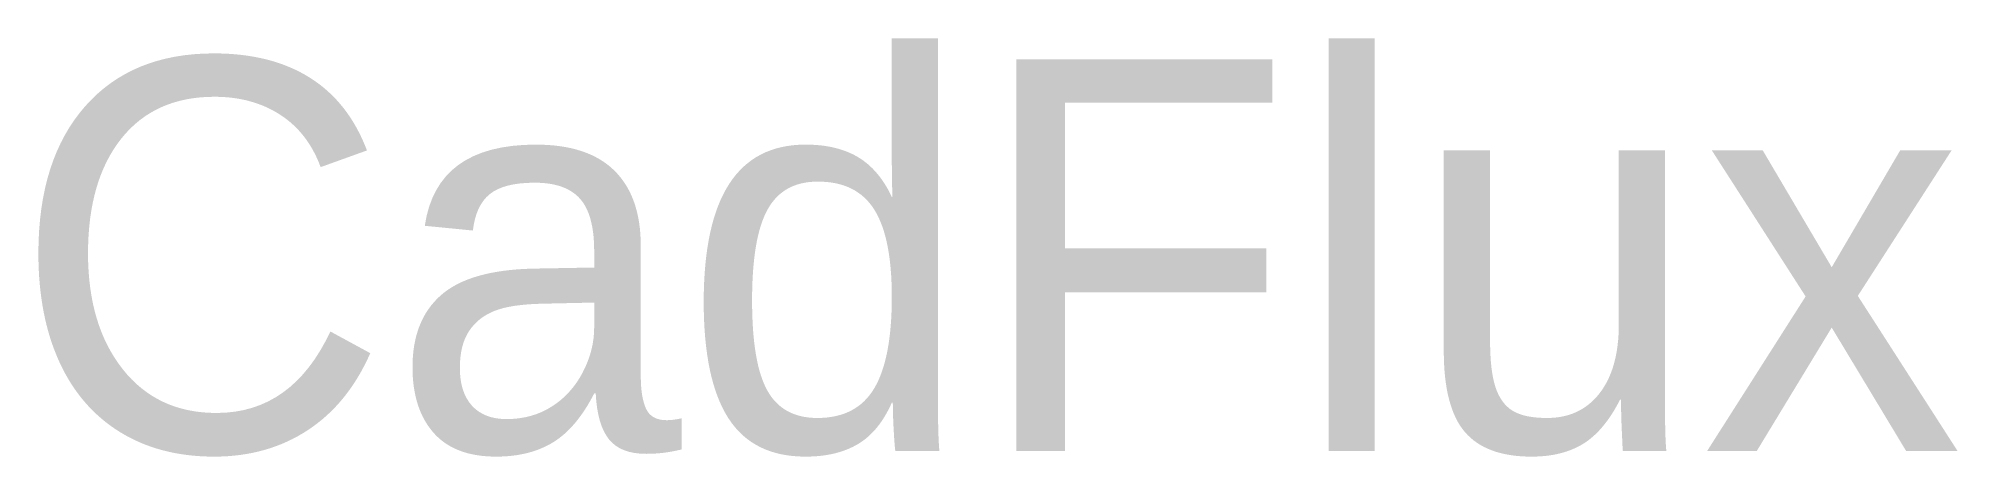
# Model space of a CAD drawing. Extents: x 10.8 to 69.6, y 9.8 to 22.6.
import ezdxf

# ---------------------------------------------------------------- set-up
doc = ezdxf.new("R2010")
doc.units = 0
doc.layers.get('0').update_dxf_attribs({"linetype": 'CONTINUOUS'})

msp = doc.modelspace()

# ---------------------------------------------------------------- texts
msp.add_text('CadFlux', height=12).set_placement((10, 10))

doc.saveas('drawing.dxf')
